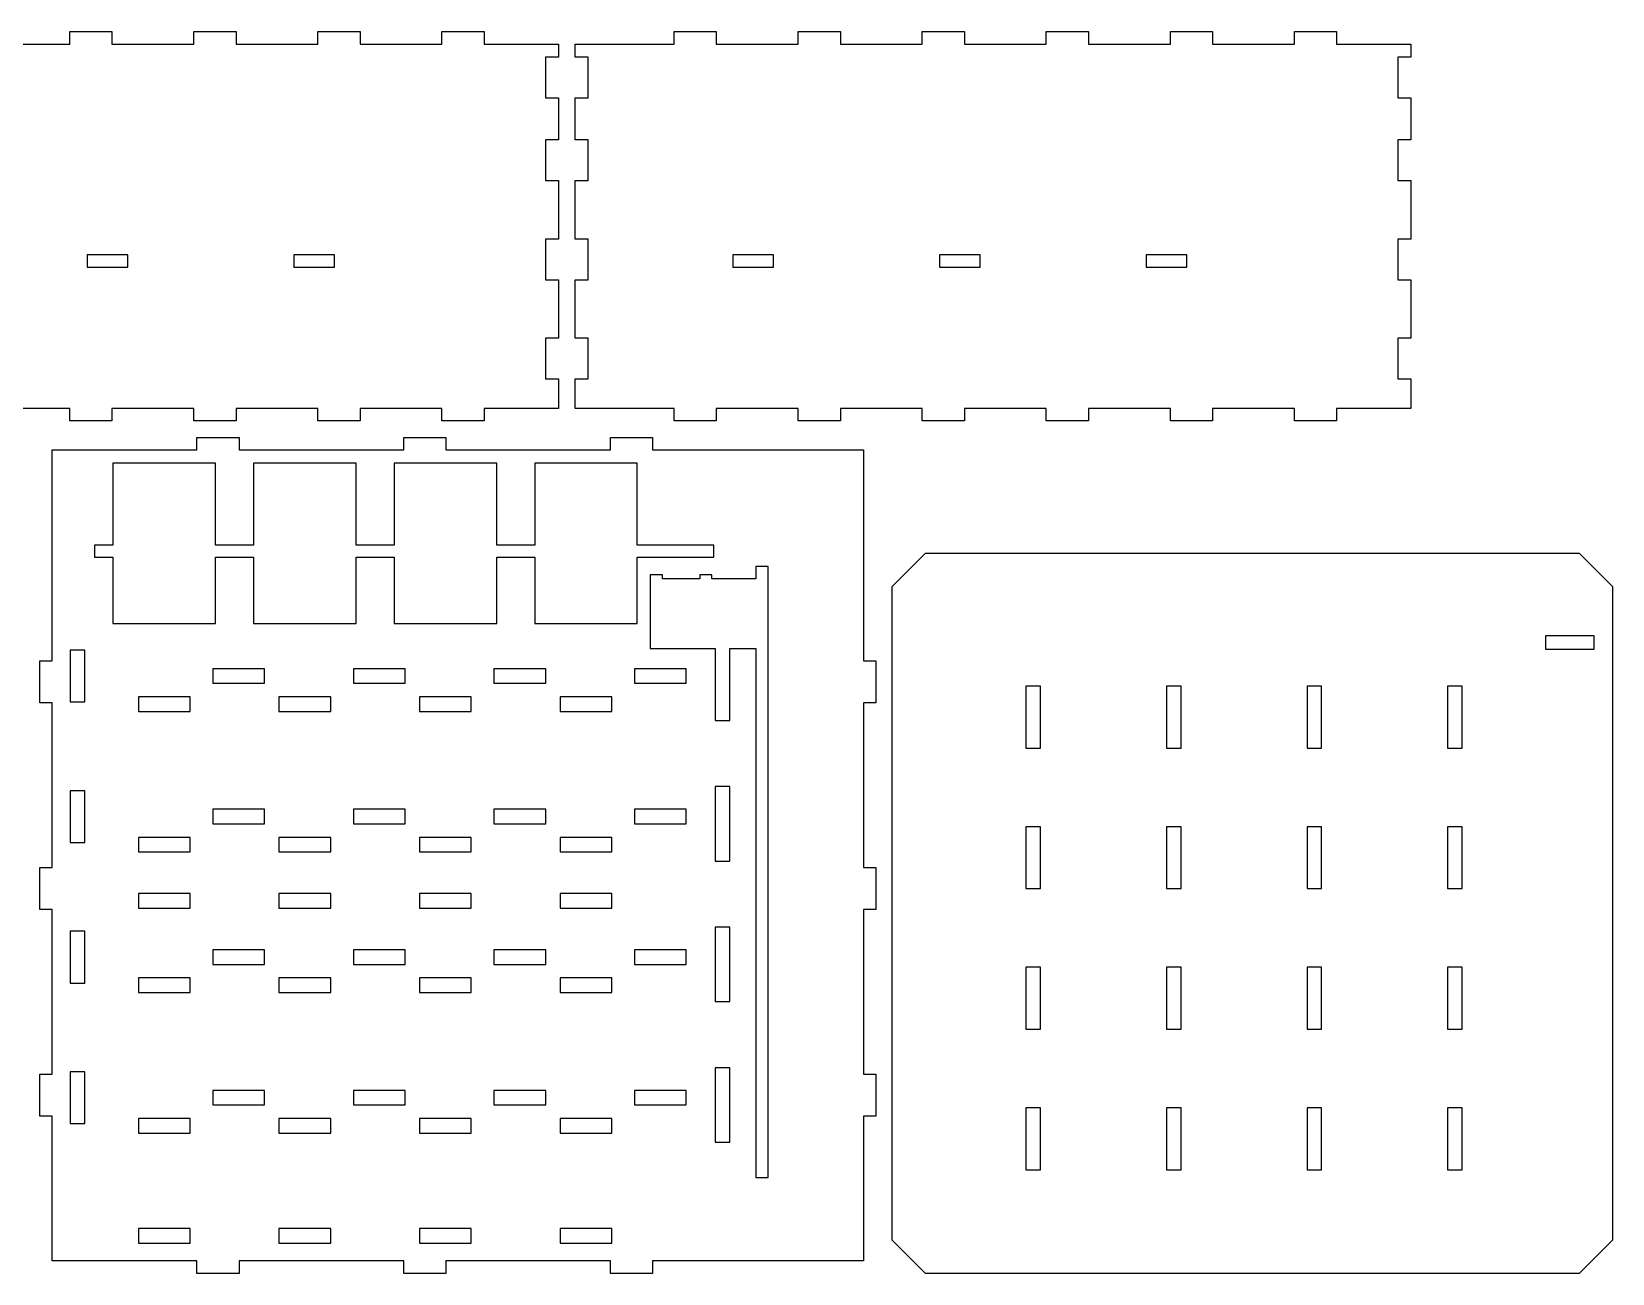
# Model space of a CAD drawing. Header units: metres. Extents: x 4 to 591, y 4 to 372.
# Drawn here: x 208.2 to 590.5, y 4 to 304.4 of the extents above; entities that cross this region are included whole.
import ezdxf

# ---------------------------------------------------------------- set-up
doc = ezdxf.new("R2010")
doc.units = ezdxf.units.M

msp = doc.modelspace()

# ---------------------------------------------------------------- linework, layer by layer
msp.add_lwpolyline([(197.62, 301.36), (217.44, 301.36), (217.44, 304.36), (227.62, 304.36), (227.62, 301.36), (247.44, 301.36), (247.44, 304.36), (257.62, 304.36), (257.62, 301.36), (277.44, 301.36), (277.44, 304.36), (287.62, 304.36), (287.62, 301.36), (307.44, 301.36), (307.44, 304.36), (317.62, 304.36), (317.62, 301.36), (335.62, 301.36), (335.62, 298.18), (332.47, 298.18), (332.47, 288.36), (335.62, 288.36), (335.62, 278.18), (332.47, 278.18), (332.47, 268.36), (335.62, 268.36), (335.62, 254.18), (332.47, 254.18), (332.47, 244.36), (335.62, 244.36), (335.62, 230.18), (332.47, 230.18), (332.47, 220.36), (335.62, 220.36), (335.62, 213.18), (317.62, 213.18), (317.62, 210.18), (307.44, 210.18), (307.44, 213.18), (287.62, 213.18), (287.62, 210.18), (277.44, 210.18), (277.44, 213.18), (257.62, 213.18), (257.62, 210.18), (247.44, 210.18), (247.44, 213.18), (227.62, 213.18), (227.62, 210.18), (217.44, 210.18), (217.44, 213.18), (197.62, 213.18)])
for points in [[(373.8, 213.18), (373.8, 210.18), (363.62, 210.18), (363.62, 213.18), (339.62, 213.18), (339.62, 220.36), (342.77, 220.36), (342.77, 230.18), (339.62, 230.18), (339.62, 244.36), (342.77, 244.36), (342.77, 254.18), (339.62, 254.18), (339.62, 268.36), (342.77, 268.36), (342.77, 278.18), (339.62, 278.18), (339.62, 288.36), (342.77, 288.36), (342.77, 298.18), (339.62, 298.18), (339.62, 301.36), (363.62, 301.36), (363.62, 304.36), (373.8, 304.36), (373.8, 301.36), (393.62, 301.36), (393.62, 304.36), (403.8, 304.36), (403.8, 301.36), (423.62, 301.36), (423.62, 304.36), (433.8, 304.36), (433.8, 301.36), (453.62, 301.36), (453.62, 304.36), (463.8, 304.36), (463.8, 301.36), (483.62, 301.36), (483.62, 304.36), (493.8, 304.36), (493.8, 301.36), (513.62, 301.36), (513.62, 304.36), (523.8, 304.36), (523.8, 301.36), (541.8, 301.36), (541.8, 298.18), (538.65, 298.18), (538.65, 288.36), (541.8, 288.36), (541.8, 278.18), (538.65, 278.18), (538.65, 268.36), (541.8, 268.36), (541.8, 254.18), (538.65, 254.18), (538.65, 244.36), (541.8, 244.36), (541.8, 230.18), (538.65, 230.18), (538.65, 220.36), (541.8, 220.36), (541.8, 213.18), (523.8, 213.18), (523.8, 210.18), (513.62, 210.18), (513.62, 213.18), (493.8, 213.18), (493.8, 210.18), (483.62, 210.18), (483.62, 213.18), (463.8, 213.18), (463.8, 210.18), (453.62, 210.18), (453.62, 213.18), (433.8, 213.18), (433.8, 210.18), (423.62, 210.18), (423.62, 213.18), (403.8, 213.18), (403.8, 210.18), (393.62, 210.18), (393.62, 213.18), (373.8, 213.18)], [(221.62, 247.36), (231.44, 247.36), (231.44, 250.33), (221.62, 250.33), (221.62, 247.36)], [(271.62, 247.36), (281.44, 247.36), (281.44, 250.33), (271.62, 250.33), (271.62, 247.36)], [(377.8, 247.36), (387.62, 247.36), (387.62, 250.33), (377.8, 250.33), (377.8, 247.36)], [(427.8, 247.36), (437.62, 247.36), (437.62, 250.33), (427.8, 250.33), (427.8, 247.36)], [(477.8, 247.36), (487.62, 247.36), (487.62, 250.33), (477.8, 250.33), (477.8, 247.36)], [(258.36, 7), (258.36, 4), (248.18, 4), (248.18, 7), (213.18, 7), (213.18, 42), (210.18, 42), (210.18, 52.18), (213.18, 52.18), (213.18, 92), (210.18, 92), (210.18, 102.18), (213.18, 102.18), (213.18, 142), (210.18, 142), (210.18, 152.18), (213.18, 152.18), (213.18, 203.18), (248.18, 203.18), (248.18, 206.18), (258.36, 206.18), (258.36, 203.18), (298.18, 203.18), (298.18, 206.18), (308.36, 206.18), (308.36, 203.18), (348.18, 203.18), (348.18, 206.18), (358.36, 206.18), (358.36, 203.18), (409.36, 203.18), (409.36, 152.18), (412.36, 152.18), (412.36, 142), (409.36, 142), (409.36, 102.18), (412.36, 102.18), (412.36, 92), (409.36, 92), (409.36, 52.18), (412.36, 52.18), (412.36, 42), (409.36, 42), (409.36, 7), (358.36, 7), (358.36, 4), (348.18, 4), (348.18, 7), (308.36, 7), (308.36, 4), (298.18, 4), (298.18, 7), (258.36, 7)], [(227.86, 161.18), (252.68, 161.18), (252.68, 177.21), (261.86, 177.21), (261.86, 161.18), (286.68, 161.18), (286.68, 177.21), (295.86, 177.21), (295.86, 161.18), (320.68, 161.18), (320.68, 177.21), (329.86, 177.21), (329.86, 161.18), (354.68, 161.18), (354.68, 177.21), (373.18, 177.21), (373.18, 180.18), (354.68, 180.18), (354.68, 200), (329.86, 200), (329.86, 180.18), (320.68, 180.18), (320.68, 200), (295.86, 200), (295.86, 180.18), (286.68, 180.18), (286.68, 200), (261.86, 200), (261.86, 180.18), (252.68, 180.18), (252.68, 200), (227.86, 200), (227.86, 180.18), (223.36, 180.18), (223.36, 177.21), (227.86, 177.21), (227.86, 161.18)], [(590.54, 12.05), (582.49, 4), (424.41, 4), (416.36, 12.05), (416.36, 170.13), (424.41, 178.18), (582.49, 178.18), (590.54, 170.13), (590.54, 12.05)], [(357.79, 173), (357.79, 155.18), (373.51, 155.18), (373.51, 137.73), (377.03, 137.73), (377.03, 155.18), (383.38, 155.18), (383.38, 27.18), (386.36, 27.18), (386.36, 175), (383.38, 175), (383.38, 172), (372.75, 172), (372.75, 173), (369.79, 173), (369.79, 172), (360.75, 172), (360.75, 173), (357.79, 173)], [(574.35, 154.98), (586.17, 154.98), (586.17, 158.2), (574.35, 158.2), (574.35, 154.98)], [(217.51, 142.23), (221.03, 142.23), (221.03, 154.75), (217.51, 154.75), (217.51, 142.23)], [(252.01, 146.73), (264.53, 146.73), (264.53, 150.25), (252.01, 150.25), (252.01, 146.73)], [(286.01, 146.73), (298.53, 146.73), (298.53, 150.25), (286.01, 150.25), (286.01, 146.73)], [(320.01, 146.73), (332.53, 146.73), (332.53, 150.25), (320.01, 150.25), (320.01, 146.73)], [(354.01, 146.73), (366.53, 146.73), (366.53, 150.25), (354.01, 150.25), (354.01, 146.73)], [(448.69, 131.08), (452.21, 131.08), (452.21, 146.05), (448.69, 146.05), (448.69, 131.08)], [(482.69, 131.08), (486.21, 131.08), (486.21, 146.05), (482.69, 146.05), (482.69, 131.08)], [(516.69, 131.08), (520.21, 131.08), (520.21, 146.05), (516.69, 146.05), (516.69, 131.08)], [(550.69, 131.08), (554.21, 131.08), (554.21, 146.05), (550.69, 146.05), (550.69, 131.08)], [(234.01, 139.93), (246.53, 139.93), (246.53, 143.45), (234.01, 143.45), (234.01, 139.93)], [(268.01, 139.93), (280.53, 139.93), (280.53, 143.45), (268.01, 143.45), (268.01, 139.93)], [(302.01, 139.93), (314.53, 139.93), (314.53, 143.45), (302.01, 143.45), (302.01, 139.93)], [(336.01, 139.93), (348.53, 139.93), (348.53, 143.45), (336.01, 143.45), (336.01, 139.93)], [(217.51, 108.23), (221.03, 108.23), (221.03, 120.75), (217.51, 120.75), (217.51, 108.23)], [(373.51, 103.73), (377.03, 103.73), (377.03, 121.75), (373.51, 121.75), (373.51, 103.73)], [(252.01, 112.73), (264.53, 112.73), (264.53, 116.25), (252.01, 116.25), (252.01, 112.73)], [(286.01, 112.73), (298.53, 112.73), (298.53, 116.25), (286.01, 116.25), (286.01, 112.73)], [(320.01, 112.73), (332.53, 112.73), (332.53, 116.25), (320.01, 116.25), (320.01, 112.73)], [(354.01, 112.73), (366.53, 112.73), (366.53, 116.25), (354.01, 116.25), (354.01, 112.73)], [(448.69, 97.08), (452.21, 97.08), (452.21, 112.05), (448.69, 112.05), (448.69, 97.08)], [(482.69, 97.08), (486.21, 97.08), (486.21, 112.05), (482.69, 112.05), (482.69, 97.08)], [(516.69, 97.08), (520.21, 97.08), (520.21, 112.05), (516.69, 112.05), (516.69, 97.08)], [(550.69, 97.08), (554.21, 97.08), (554.21, 112.05), (550.69, 112.05), (550.69, 97.08)], [(234.01, 105.93), (246.53, 105.93), (246.53, 109.45), (234.01, 109.45), (234.01, 105.93)], [(268.01, 105.93), (280.53, 105.93), (280.53, 109.45), (268.01, 109.45), (268.01, 105.93)], [(302.01, 105.93), (314.53, 105.93), (314.53, 109.45), (302.01, 109.45), (302.01, 105.93)], [(336.01, 105.93), (348.53, 105.93), (348.53, 109.45), (336.01, 109.45), (336.01, 105.93)], [(234.01, 92.33), (246.53, 92.33), (246.53, 95.85), (234.01, 95.85), (234.01, 92.33)], [(268.01, 92.33), (280.53, 92.33), (280.53, 95.85), (268.01, 95.85), (268.01, 92.33)], [(302.01, 92.33), (314.53, 92.33), (314.53, 95.85), (302.01, 95.85), (302.01, 92.33)], [(336.01, 92.33), (348.53, 92.33), (348.53, 95.85), (336.01, 95.85), (336.01, 92.33)], [(217.51, 74.23), (221.03, 74.23), (221.03, 86.75), (217.51, 86.75), (217.51, 74.23)], [(373.51, 69.73), (377.03, 69.73), (377.03, 87.75), (373.51, 87.75), (373.51, 69.73)], [(252.01, 78.73), (264.53, 78.73), (264.53, 82.25), (252.01, 82.25), (252.01, 78.73)], [(286.01, 78.73), (298.53, 78.73), (298.53, 82.25), (286.01, 82.25), (286.01, 78.73)], [(320.01, 78.73), (332.53, 78.73), (332.53, 82.25), (320.01, 82.25), (320.01, 78.73)], [(354.01, 78.73), (366.53, 78.73), (366.53, 82.25), (354.01, 82.25), (354.01, 78.73)], [(448.69, 63.08), (452.21, 63.08), (452.21, 78.05), (448.69, 78.05), (448.69, 63.08)], [(482.69, 63.08), (486.21, 63.08), (486.21, 78.05), (482.69, 78.05), (482.69, 63.08)], [(516.69, 63.08), (520.21, 63.08), (520.21, 78.05), (516.69, 78.05), (516.69, 63.08)], [(550.69, 63.08), (554.21, 63.08), (554.21, 78.05), (550.69, 78.05), (550.69, 63.08)], [(234.01, 71.93), (246.53, 71.93), (246.53, 75.45), (234.01, 75.45), (234.01, 71.93)], [(268.01, 71.93), (280.53, 71.93), (280.53, 75.45), (268.01, 75.45), (268.01, 71.93)], [(302.01, 71.93), (314.53, 71.93), (314.53, 75.45), (302.01, 75.45), (302.01, 71.93)], [(336.01, 71.93), (348.53, 71.93), (348.53, 75.45), (336.01, 75.45), (336.01, 71.93)], [(373.51, 35.73), (377.03, 35.73), (377.03, 53.75), (373.51, 53.75), (373.51, 35.73)], [(217.51, 40.23), (221.03, 40.23), (221.03, 52.75), (217.51, 52.75), (217.51, 40.23)], [(252.01, 44.73), (264.53, 44.73), (264.53, 48.25), (252.01, 48.25), (252.01, 44.73)], [(286.01, 44.73), (298.53, 44.73), (298.53, 48.25), (286.01, 48.25), (286.01, 44.73)], [(320.01, 44.73), (332.53, 44.73), (332.53, 48.25), (320.01, 48.25), (320.01, 44.73)], [(354.01, 44.73), (366.53, 44.73), (366.53, 48.25), (354.01, 48.25), (354.01, 44.73)], [(448.69, 29.08), (452.21, 29.08), (452.21, 44.05), (448.69, 44.05), (448.69, 29.08)], [(482.69, 29.08), (486.21, 29.08), (486.21, 44.05), (482.69, 44.05), (482.69, 29.08)], [(516.69, 29.08), (520.21, 29.08), (520.21, 44.05), (516.69, 44.05), (516.69, 29.08)], [(550.69, 29.08), (554.21, 29.08), (554.21, 44.05), (550.69, 44.05), (550.69, 29.08)], [(234.01, 37.93), (246.53, 37.93), (246.53, 41.45), (234.01, 41.45), (234.01, 37.93)], [(268.01, 37.93), (280.53, 37.93), (280.53, 41.45), (268.01, 41.45), (268.01, 37.93)], [(302.01, 37.93), (314.53, 37.93), (314.53, 41.45), (302.01, 41.45), (302.01, 37.93)], [(336.01, 37.93), (348.53, 37.93), (348.53, 41.45), (336.01, 41.45), (336.01, 37.93)], [(234.01, 11.33), (246.53, 11.33), (246.53, 14.85), (234.01, 14.85), (234.01, 11.33)], [(268.01, 11.33), (280.53, 11.33), (280.53, 14.85), (268.01, 14.85), (268.01, 11.33)], [(302.01, 11.33), (314.53, 11.33), (314.53, 14.85), (302.01, 14.85), (302.01, 11.33)], [(336.01, 11.33), (348.53, 11.33), (348.53, 14.85), (336.01, 14.85), (336.01, 11.33)]]:
    msp.add_lwpolyline(points, close=True)

doc.saveas('drawing.dxf')
